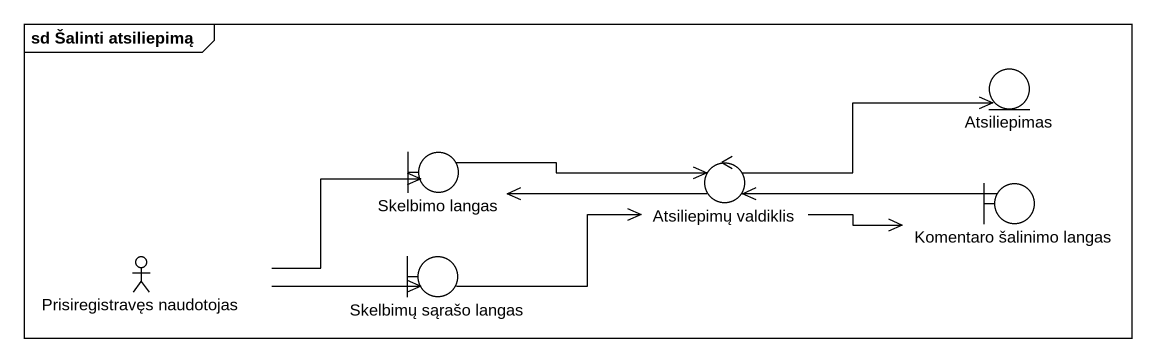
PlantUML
@startuml
mainframe sd Šalinti atsiliepimą
entity Atsiliepimas
boundary "Skelbimo langas" as Skelbimo_langas
control "Atsiliepimų valdiklis" as Atsiliepimų_valdiklis
boundary "Komentaro šalinimo langas" as Komentaro_šalinimo_langas
actor "Prisiregistravęs naudotojas" as Prisiregistravęs_naudotojas
boundary "Skelbimų sąrašo langas" as Skelbimų_sąrašo_langas
Skelbimo_langas -right-> Atsiliepimų_valdiklis
Atsiliepimų_valdiklis -right-> Atsiliepimas
Atsiliepimų_valdiklis -left-> Skelbimo_langas
Atsiliepimų_valdiklis -right-> Komentaro_šalinimo_langas
Komentaro_šalinimo_langas -left-> Atsiliepimų_valdiklis
Prisiregistravęs_naudotojas -right-> Skelbimo_langas
Prisiregistravęs_naudotojas -right-> Skelbimų_sąrašo_langas
Skelbimų_sąrašo_langas -right-> Atsiliepimų_valdiklis
@enduml
